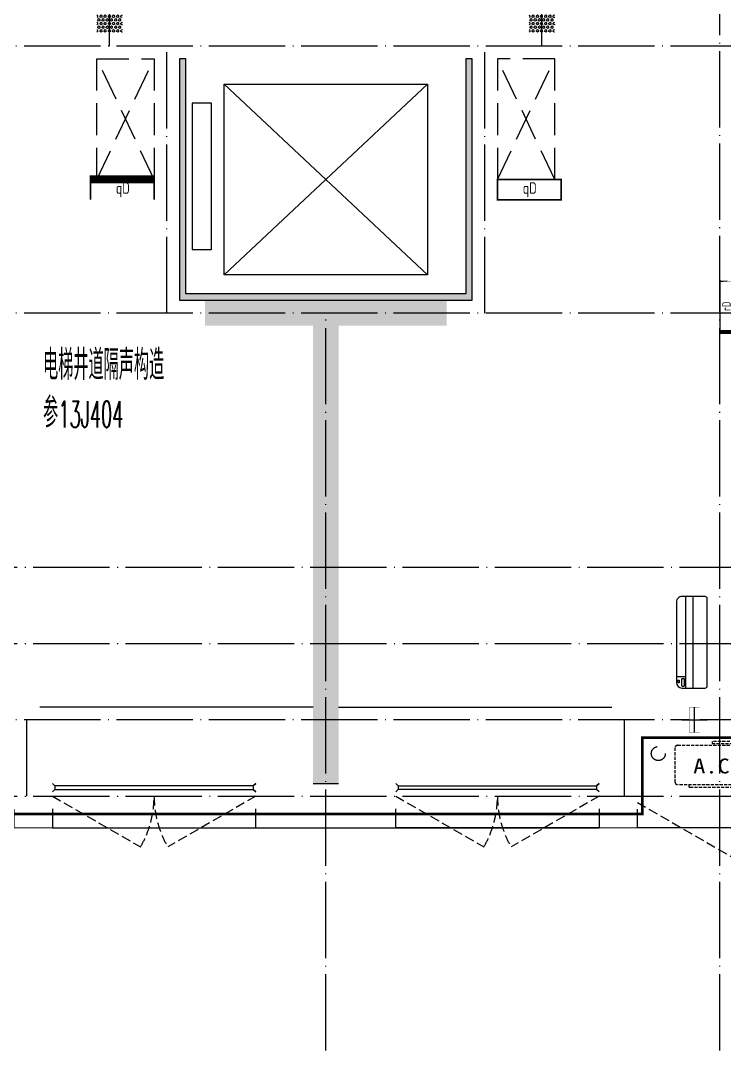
# Model space of a CAD drawing. Extents: x 27938 to 983267, y -209821 to 1628073.
# Drawn here: x 716617 to 722151, y -177635 to -169535 of the extents above; entities that cross this region are included whole.
import ezdxf

# ---------------------------------------------------------------- set-up
doc = ezdxf.new("R2010")
doc.units = 0
doc.header["$LTSCALE"] = 1000
doc.header["$MEASUREMENT"] = 0
for name, pattern in [('A户型$0$DASH', [0.35, 0.25, -0.1]), ('DASH', [0.35, 0.25, -0.1]), ('DOTE', [2.4200000000000004, 2, -0.2, 0.02, -0.2])]:
    doc.linetypes.add(name, pattern=pattern)
for name, color, linetype in [('$RECOVER_210609100354-0', 7, 'Continuous'), ('3-栏杆1', 135, 'Continuous'), ('3.5方案汇报，与郭总、侯月琴确定户型_t8$0$2020.03.04 -1安徽标准化洋房户型(UA）_t8_t8$0$看线', 154, 'Continuous'), ('5fur', 250, 'Continuous'), ('PUB_TEXT', 4, 'Continuous'), ('VPIPE-雨水', 4, 'DASH'), ('保温', 6, 'Continuous'), ('机电标识类', 1, 'Continuous'), ('看线', 251, 'Continuous')]:
    doc.layers.add(name, color=color, linetype=linetype)
for name, color, linetype, lineweight in [('3.5方案汇报，与郭总、侯月琴确定户型_t8$0$STAIR', 2, 'Continuous', 18), ('DOTE', 19, 'DOTE', 9), ('EQUIP-消防', 3, 'Continuous', 20), ('WINDOW', 144, 'Continuous', 15), ('填充', 251, 'Continuous', 5), ('平面-空调室内机', 176, 'Continuous', 9), ('平面-空调预留孔', 173, 'Continuous', 15), ('空调', 76, 'Continuous', 13)]:
    doc.layers.add(name, color=color, linetype=linetype, lineweight=lineweight)
doc.styles.add('_TCH_DIM', font='SIMPLEX.shx', dxfattribs={"width": 0.7, "bigfont": 'GBCBIG.shx'})
doc.styles.add('房间名称', font='TSSDENG', dxfattribs={"width": 0.8, "bigfont": 'HZTXT'})
doc.styles.add('黑体', font='')
doc.styles.get('黑体').set_extended_font_data('SimHei')
pattern_1 = [(90, (0, 0), (-16.49778, 1.010197673501861e-15), [9.525, -19.05]), (210, (0, 0), (8.248889999999996, -14.28749658604684), [9.525, -19.05]), (150, (5.83238038093927e-16, 9.525), (-8.248890000000003, -14.28749658604684), [9.525, -19.05])]

# ---------------------------------------------------------------- blocks, each defined once
blk = doc.blocks.new('GFDGDGRDGRDG')
at = {"layer": 'DOTE', "linetype": 'DOTE', "ltscale": 0.3}
for p, q in [((615293.6750460381, 360558.3317887957), (615293.6750460381, 376108.3318260653)), ((610493.6750460383, 368458.3321396253), (610493.6750460385, 370358.3317887947)), ((613893.6750460381, 368458.3321396253), (613893.675046038, 370358.3317887947)), ((626393.6739016925, 368458.3321396253), (573593.6739016977, 368458.3321396253)), ((610943.6750460382, 366358.3321396253), (610943.6750460382, 368458.3321396253)), ((613443.6750460381, 366358.3321396253), (613443.675046038, 368458.3321396253)), ((626393.6739016924, 366358.3321396253), (573593.6739016977, 366358.3321396253)), ((612193.6750460382, 360558.3317887957), (612193.6750460381, 366358.3321396254)), ((573593.6739016977, 364358.3317887955), (626393.6739016924, 364358.3317887607)), ((573593.6739016977, 363758.3317887956), (626393.6739016923, 363758.3317887956)), ((626393.6739016923, 363158.3317887957), (573593.6739016977, 363158.3317887957)), ((609843.6750460385, 362558.3317887957), (609843.6750460383, 363158.3317887955)), ((614543.675046038, 362558.3317887957), (614543.6750460381, 363158.3317887955)), ((573593.6739017051, 362558.3323982247), (626393.6739016923, 362558.3323982094))]:
    blk.add_line(p, q, dxfattribs=at)
blk = doc.blocks.new('VDGVDVXVE')
at = {"layer": '5fur', "linetype": 'A户型$0$DASH'}
for p, q in [((585993.6751271673, 367408.3244656494), (586443.5799144217, 368358.3350236631)), ((586443.5799144529, 367408.3320909332), (585993.6751271298, 368358.3274545337))]:
    blk.add_line(p, q, dxfattribs=at)
blk.add_lwpolyline([(586443.5799144529, 367408.3320909332), (585993.6751271673, 367408.3244656494), (585993.6751271263, 368358.3274545332), (586443.5799144142, 368358.3352201547)], close=True, dxfattribs=at)
blk = doc.blocks.new('ASDFSD')
at = {"layer": '3-栏杆1', "color": 5}
for p, q in [((681762.5879415963, 334937.5442401596), (681742.3193111992, 334955.3318184742)), ((681742.3193111992, 334955.3318184742), (681762.5879414161, 334937.5442403179)), ((681762.5879414161, 334937.5442403179), (681762.5879414133, 334908.2619604596)), ((683322.0506670028, 334937.4781505512), (681762.5879414163, 334937.5226424761)), ((683322.0506668226, 334937.5442278689), (683342.3192972196, 334955.3318061834)), ((683342.3192972196, 334955.3318061834), (683322.0506670028, 334937.5442280272)), ((683322.0506670028, 334937.5442280272), (683322.0506670056, 334908.2619481689)), ((681742.3193347491, 334888.4150854239), (681762.5879414133, 334908.2619604596)), ((681762.5879414135, 334908.2403724216), (683322.0506670056, 334908.1959003614)), ((683322.0506670056, 334908.2619481689), (683342.3192736697, 334888.4150731332)), ((683342.3192736697, 334888.4150731332), (683322.0506670056, 334908.2619481689))]:
    blk.add_line(p, q, dxfattribs=at)
blk = doc.blocks.new('dongkong')
blk.add_wipeout([(-603756.0415179721, 210770.96306340612), (-603756.0415180603, 210570.80961624245), (-603836.0415181214, 210570.80961593534), (-603836.0415181519, 210770.96306307407)])
at = {"layer": '机电标识类', "color": 250, "linetype": 'DASH', "ltscale": 400}
for p, q in [((-603796.0415180789, 210770.9630630909), (-603796.0415180789, 210570.8096162414)), ((-603896.0415180789, 210670.6929921169), (-603696.0415180789, 210670.6929921169))]:
    blk.add_line(p, q, dxfattribs=at)
at = {"layer": '空调', "color": 6, "linetype": 'DASH', "const_width": 2}
blk.add_lwpolyline([(-603756.0415180789, 210770.9630630909), (-603756.0415180789, 210570.8096162414), (-603836.0415180789, 210570.8096162414), (-603836.0415180789, 210770.9630630909)], close=True, dxfattribs=at)
blk = doc.blocks.new('A$C001338C2')
for p, q in [((-1.49359439092e-05, 248.6000576173246), (-2.84423585981e-05, 22.0000576172315)), ((844.9999883423079, 303.6000072514144), (54.99998834231155, 303.6000543390692)), ((109.0525457565491, 214.7673082745569), (109.0525510513944, 303.6000511174025)), ((899.9999715576414, 22.00000397306576), (899.9999850640525, 248.6000039731589)), ((21.99997024633922, 5.63059293199e-05), (877.9999702463392, 5.2843679441e-06))]:
    blk.add_line(p, q)
at = {"lineweight": 5}
for p, q in [((899.9999830474662, 214.7672611304297), (-1.69525337697e-05, 214.7673147745954)), ((899.9999787804518, 143.1781611304468), (-2.12195482163e-05, 143.1782147746126))]:
    blk.add_line(p, q, dxfattribs=at)
for points in [[(89.24090579471158, 226.3562818807586), (22.19125331861505, 226.3562858772129, -0.414213562372504), (16.6912536464406, 231.8562862050385), (16.69125431894281, 243.1390318179401, -0.414213562373095), (22.19125464676836, 248.6390314901146), (89.24090712286488, 248.6390274936603, -0.414213562373095), (94.74090679503934, 243.1390271658347), (94.74090612253713, 231.8562815529331, -0.414213562373095)], [(73.08482630450817, 275.0144977724194), (56.77886350143308, 275.0144987443309, -0.414213562373095), (51.27886382925863, 280.5144990721565), (51.27886400034913, 283.3844664433818, -0.414213562373095), (56.77886432817468, 288.8844661155563), (73.08482713124977, 288.8844651436448, -0.4142135623732024), (78.58482680342422, 283.3844648158192), (78.58482663233372, 280.5144974445939, -0.414213562373095)]]:
    blk.add_lwpolyline(points, format="xyb", close=True)
for centre, radius, start, end in [((54.99998506405609, 248.6000543390692), 55.0000000000001, 89.99999658490542, 179.9999965849054), ((844.9999850640525, 248.6000072514144), 55.0000000000001, 359.9999965849054, 89.99999658490542), ((21.9999715576414, 22.00005630592932), 22.00000000000004, 179.9999965849054, 269.9999965849054), ((877.9999715576414, 22.00000528436794), 22.00000000000004, 269.9999965849054, 359.9999965849054)]:
    blk.add_arc(centre, radius, start, end)
blk = doc.blocks.new('gsergvr')
at = {"layer": '平面-空调预留孔', "linetype": 'DASH', "ltscale": 0.1}
for p, q in [((34075.40689820799, 17176.21177392045), (34075.40689820799, 17166.21177392045)), ((34448.2425664645, 17166.21177392045), (34448.2425664645, 17176.21177392045)), ((34085.40689820799, 17156.21177392045), (34438.2425664645, 17156.21177392045))]:
    blk.add_line(p, q, dxfattribs=at)
blk.add_lwpolyline([(34679.34183939642, 17515.32109233934), (34259.5236940319, 17515.32109233934), (34259.5236940319, 17500.20703668251), (34679.34183939642, 17500.20703668251)], close=True, dxfattribs=at)
blk.add_lwpolyline([(34728.55383313683, 17176.21177392068), (33988.55383313683, 17176.21177392045, -0.414213562373517), (33968.55383313683, 17196.21177392045), (33968.5538331373, 17466.21177392045, -0.414213562372746), (33988.5538331373, 17486.21177392045), (34728.55383313636, 17486.21177392045, -0.4142135623727947), (34748.55383313636, 17466.21177392045), (34748.55383313683, 17196.21177392091, -0.4142135623733224)], format="xyb", close=True, dxfattribs=at)
for centre, start, end in [((34085.40689820799, 17166.21177392045), 180, 270), ((34438.2425664645, 17166.21177392045), 270, 0)]:
    blk.add_arc(centre, 10, start, end, dxfattribs=at)
at = {"layer": '平面-空调预留孔', "color": 251, "linetype": 'DASH', "ltscale": 0.1, "true_color": 0x636466, "style": '黑体', "width": 1.2}
blk.add_text('A.C', height=117.045, dxfattribs=at).set_placement((34110.94965887904, 17264.83656359856))
blk = doc.blocks.new('rtyryrtyeeretee')
at = {"layer": '平面-空调预留孔'}
blk.add_blockref('gsergvr', (635673.4605407391, 326705.7952499206), dxfattribs=at)
blk = doc.blocks.new('VDVDVDCZSCCS')
at = {"layer": '保温', "linetype": 'Continuous', "ltscale": 10}
h = blk.add_hatch(dxfattribs=at)
h.set_pattern_fill('HEX', color=251, scale=10, angle=90, style=0)
h.set_pattern_definition(pattern_1)
h.paths.add_polyline_path([(546716.6777758279, 370823.7204600016), (546916.6777595185, 370823.7204599889), (546916.5739644961, 370973.7260572037), (546716.5739808055, 370973.7262538486)])
h = blk.add_hatch(dxfattribs=at)
h.set_pattern_fill('HEX', color=251, scale=10, angle=90, style=0)
h.set_pattern_definition(pattern_1)
h.paths.add_polyline_path([(550316.4239572502, 370823.7662111802), (550116.4239736242, 370823.7611273452), (550116.5239556374, 370973.76672715), (550316.5239392584, 370973.7720076172)])
h = blk.add_hatch(dxfattribs=at)
h.set_pattern_fill('HEX', color=251, scale=10, angle=90, style=0)
h.set_pattern_definition(pattern_1)
h.paths.add_polyline_path([(549466.5778929805, 368523.7248067016), (549466.5778515742, 368723.7248036918), (547566.5772535016, 368723.7248037361), (547566.577294908, 368523.7248067458)])
h = blk.add_hatch(dxfattribs=at)
h.set_pattern_fill('HEX', color=251, scale=10, angle=90, style=0)
h.set_pattern_definition(pattern_1)
h.paths.add_polyline_path([(548416.6765335839, 364923.7247940315), (548616.6765172745, 364923.7247940188), (548616.6764863663, 368523.7247068925), (548416.6765026756, 368523.7249035374)])
at = {"layer": '保温', "color": 251, "linetype": 'Continuous', "ltscale": 10}
blk.add_line((548416.5786843646, 364923.7247940315), (548616.5786843668, 364923.7247940188), dxfattribs=at)
blk = doc.blocks.new('GDGRDGDRGDFD')
at = {"layer": 'EQUIP-消防', "const_width": 12.82051282052028}
blk.add_lwpolyline([(136866.5605577994, 335507.811971089), (136366.5605577994, 335507.8119710906), (136366.5605577991, 335347.8119710904), (136866.5605577991, 335347.8119710888)], close=True, dxfattribs=at)
at = {"layer": 'PUB_TEXT', "color": 7, "true_color": 0xffffff, "style": '房间名称', "width": 0.8}
blk.add_text('qD', height=90, dxfattribs=at).set_placement((136565.0499633249, 335395.5346836653))
blk = doc.blocks.new('FSFSFSFSEG')
at = {"layer": 'EQUIP-消防', "const_width": 12.82051282052028}
blk.add_lwpolyline([(136866.5605577994, 335152.5449090759), (136466.5605577994, 335152.5449090774), (136466.5605577991, 335052.5449090772), (136866.5605577991, 335052.5449090757)], close=True, dxfattribs=at)
at = {"layer": 'PUB_TEXT', "color": 7, "true_color": 0xffffff, "style": '房间名称', "width": 0.8}
blk.add_text('rD', height=64.8, dxfattribs=at).set_placement((136633.7425204425, 335069.0046025831))
blk = doc.blocks.new('HGFHGGGDFGRD')
blk.add_blockref('GDGRDGDRGDFD', (580800.0192852234, 34165.91269551881))
for name, p, rotation in [('GDGRDGDRGDFD', (583991.5720320296, 34169.39107311062), 359.9985591725983), ('FSFSFSFSEG', (1057269.125720263, 232007.1647419213), 90)]:
    blk.add_blockref(name, p, dxfattribs=dict(rotation=rotation))

msp = doc.modelspace()

# ---------------------------------------------------------------- hatches: boundary and pattern name
at = {"layer": '填充'}
h = msp.add_hatch(dxfattribs=at)
h.set_pattern_fill('隔热材料02', color=256, scale=100, style=0)
h.set_pattern_definition([(0, (-480191.8209113282, -780473.4380485351), (0, 50), []), (0, (-480191.8209113282, -780456.7715485351), (0, 50), []), (270, (-480148.0794113282, -780448.1402985351), (50, -9.184850993605149e-15), [5.01775, -44.98225]), (270, (-480185.5381613279, -780448.1402985351), (50, -9.184850993605149e-15), [5.01775, -44.98225]), (90, (-480160.0264113279, -780482.0692985351), (-50, 3.061616997868383e-15), [5.01775, -44.98225]), (90, (-480173.5914113283, -780482.0692985351), (-50, 3.061616997868383e-15), [5.01775, -44.98225]), (180, (-480141.7966613279, -780490.1047985351), (-6.123233995736766e-15, -50), [50.02425, 0.02425]), (135, (-480155.7539113279, -780487.5960485351), (2.775557561562891e-15, 49.99987405109137), [4.268000000000001, -66.44274999999999]), (116.56505, (-480108.7719113281, -780484.5780485352), (0.0001128305918363104, 49.99993342107836), [2.804999999999994, -108.9984999999998]), (116.56505, (-480158.7719113281, -780484.5780485352), (0.0001128305918363104, 49.99993342107836), [2.804999999999994, -108.9984999999998]), (153.43495, (-480100.7364113278, -780490.1047985351), (-0.0001128305918057793, 49.99993342107837), [5.609999999999999, -106.1935]), (153.43495, (-480150.7364113278, -780490.1047985351), (-0.0001128305918057793, 49.99993342107837), [5.609999999999999, -106.1935]), (63.43495000000001, (-480110.0264113279, -780477.0515485351), (-0.0001128305918307593, 49.99993342107837), [26.714, -85.0895]), (63.43495000000001, (-480160.0264113279, -780477.0515485351), (-0.0001128305918307593, 49.99993342107837), [26.714, -85.0895]), (116.56505, (-480098.0794113282, -780448.1402985351), (0.0001128305918363104, 49.99993342107836), [2.804999999999994, -108.9984999999998]), (116.56505, (-480148.0794113282, -780448.1402985351), (0.0001128305918363104, 49.99993342107836), [2.804999999999994, -108.9984999999998]), (135, (-480149.333911328, -780445.6315485351), (2.775557561562891e-15, 49.99987405109137), [4.268000000000001, -66.44274999999999]), (153.43495, (-480102.3519113282, -780442.6135485352), (-0.0001128305918057793, 49.99993342107837), [5.609999999999999, -106.1935]), (153.43495, (-480152.3519113282, -780442.6135485352), (-0.0001128305918057793, 49.99993342107837), [5.609999999999999, -106.1935]), (45, (-480184.2836613281, -780445.6315485351), (0, 49.99987405109137), [4.268000000000001, -66.44274999999999]), (63.43495000000001, (-480135.5381613279, -780448.1402985351), (-0.0001128305918307593, 49.99993342107837), [2.805, -108.9985]), (63.43495000000001, (-480185.5381613279, -780448.1402985351), (-0.0001128305918307593, 49.99993342107837), [2.805, -108.9985]), (26.56505, (-480131.265911328, -780442.6135485352), (0.0001128305918307593, 49.99993342107837), [5.609999999999999, -106.1935]), (26.56505, (-480181.265911328, -780442.6135485352), (0.0001128305918307593, 49.99993342107837), [5.609999999999999, -106.1935]), (116.56505, (-480123.5914113283, -780477.0515485351), (0.0001128305918363104, 49.99993342107836), [26.71399999999996, -85.08949999999983]), (116.56505, (-480173.5914113283, -780477.0515485351), (0.0001128305918363104, 49.99993342107836), [26.71399999999996, -85.08949999999983]), (45, (-480177.8636613282, -780487.5960485351), (0, 49.99987405109137), [4.268000000000001, -66.44274999999999]), (63.43495000000001, (-480124.8456613281, -780484.5780485352), (-0.0001128305918307593, 49.99993342107837), [2.805, -108.9985]), (63.43495000000001, (-480174.8456613281, -780484.5780485352), (-0.0001128305918307593, 49.99993342107837), [2.805, -108.9985]), (26.56505, (-480132.8814113279, -780490.1047985351), (0.0001128305918307593, 49.99993342107837), [5.609999999999999, -106.1935]), (26.56505, (-480182.8814113279, -780490.1047985351), (0.0001128305918307593, 49.99993342107837), [5.609999999999999, -106.1935])])
h.paths.add_polyline_path([(717916.576412409, -169834.8072448211), (717866.576412409, -169834.8072448227), (717866.5764124767, -171734.8072448429), (720166.5764124865, -171734.8072448249), (720166.5764125129, -169834.8072448216), (720116.5764125128, -169834.8072448224), (720116.5764124872, -171684.8072448279), (717916.5764124751, -171684.8072448424)])

# ---------------------------------------------------------------- linework, layer by layer
at = {"layer": '$RECOVER_210609100354-0', "color": 30, "const_width": 8}
for points in [[(716566.5821823183, -175734.8073725974), (716566.5821823183, -175884.8073725974), (716866.5821823183, -175884.8073725974), (716866.582182322, -175734.8068588941)], [(721466.5729313629, -175734.8073725974), (721466.5729313629, -175884.8073725974), (721166.5729313629, -175884.8073725974), (721166.5729313592, -175734.8068588941)]]:
    msp.add_lwpolyline(points, dxfattribs=at)
at = {"layer": '3.5方案汇报，与郭总、侯月琴确定户型_t8$0$2020.03.04 -1安徽标准化洋房户型(UA）_t8_t8$0$看线', "ltscale": 10}
for p, q in [((718916.5788049361, -174934.8145823033), (716766.5821823092, -174934.8073737567)), ((719116.5763087451, -174934.8145823033), (721266.572931372, -174934.8073737567))]:
    msp.add_line(p, q, dxfattribs=at)
at = {"layer": '3.5方案汇报，与郭总、侯月琴确定户型_t8$0$STAIR'}
for p, q in [((719816.5750149164, -170034.8060197433), (718216.5750149159, -171534.8060197419)), ((718216.5750149159, -170034.8060197433), (719816.5750149164, -171534.8060197419))]:
    msp.add_line(p, q, dxfattribs=at)
for points in [[(718216.5750149159, -171534.8060197419), (718216.5750149159, -170034.8060197433), (719816.5750149164, -170034.8060197433), (719816.5750149164, -171534.8060197419)], [(718116.5750149254, -171334.8060196264), (718116.5750149254, -170184.806019626), (717966.5750149227, -170184.806019626), (717966.5750149227, -171334.8060196264)]]:
    msp.add_lwpolyline(points, close=True, dxfattribs=at)
at = {"layer": 'VPIPE-雨水'}
msp.add_circle((721631.5729313848, -175299.8062910907), 55, dxfattribs=at)
at = {"layer": 'WINDOW', "color": 250, "linetype": 'DASH', "ltscale": 0.3}
for points in [[(716866.5821824552, -175634.8073738049), (717559.4025054883, -176034.8073738069, 0.1316524975905399), (717666.5821824616, -175634.8073737972)], [(718466.5821824679, -175634.8073738049), (717773.761859435, -176034.8073738069, -0.1316524975905399), (717666.5821824615, -175634.8073737972)], [(719566.5729312137, -175634.807373805), (720259.3932542464, -176034.8073738071, 0.1316524975905399), (720366.57293122, -175634.8073737975)], [(721166.5729312263, -175634.8073738053), (720473.7526081932, -176034.8073738072, -0.1316524975905399), (720366.5729312199, -175634.8073737975)], [(721466.578553439, -175684.8073726089), (722592.4115783655, -176334.8073726121, 0.1316524976281984), (722766.5785534197, -175684.8073726041)]]:
    msp.add_lwpolyline(points, format="xyb", dxfattribs=at)
at = {"layer": '填充'}
msp.add_lwpolyline([(717916.576412409, -169834.8072448211), (717866.576412409, -169834.8072448227), (717866.5764124767, -171734.8072448429), (720166.5764124865, -171734.8072448249), (720166.5764125129, -169834.8072448216), (720116.5764125128, -169834.8072448224), (720116.5764124872, -171684.8072448279), (717916.5764124751, -171684.8072448424)], close=True, dxfattribs=at)
at = {"layer": '看线', "color": 202, "ltscale": 0.5}
for points in [[(716866.5821824021, -175734.8073737226), (716866.5821824021, -175884.8073737226), (718466.5821824266, -175884.8073735955), (718466.582182428, -175734.8073736214)], [(721166.572931325, -175734.8073739141), (721166.572931325, -175884.8073739141), (719566.5729313005, -175884.807373787), (719566.5729312992, -175734.8073738129)], [(716866.5821827069, -175884.8078885488), (721166.572931325, -175884.8073739141)], [(722766.5728020077, -175884.8078973111), (721466.5729313629, -175884.8073725974)]]:
    msp.add_lwpolyline(points, dxfattribs=at)

# ---------------------------------------------------------------- block references
for name, p in [('VDGVDVXVE', (131222.9047994829, -538193.1391624465)), ('HGFHGGGDFGRD', (0, -540458.532167915)), ('rtyryrtyeeretee', (52121.71796395176, -519426.8224518959))]:
    msp.add_blockref(name, p)
at = {"xscale": -1}
msp.add_blockref('VDGVDVXVE', (1306810.250314198, -538193.1391624465), dxfattribs=at)
at = {"layer": '3-栏杆1', "color": 5}
msp.add_blockref('ASDFSD', (35124.26287086832, -510490.1391925871), dxfattribs=at)
at = {"layer": '3-栏杆1', "color": 5, "xscale": -1}
msp.add_blockref('ASDFSD', (1402908.892242813, -510490.1391925871), dxfattribs=at)
at = {"layer": '3.5方案汇报，与郭总、侯月琴确定户型_t8$0$2020.03.04 -1安徽标准化洋房户型(UA）_t8_t8$0$看线', "ltscale": 10}
msp.add_blockref('GFDGDGRDGRDG', (106822.9047994823, -538193.1391624466), dxfattribs=at)
at = {"layer": '平面-空调预留孔', "xscale": 0.800000000046565, "yscale": 0.800000000046565, "zscale": 0.800000000046565, "rotation": 90.00000023343017}
msp.add_blockref('A$C001338C2', (722016.3843793513, -174784.8073359478), dxfattribs=at)

# ---------------------------------------------------------------- texts
at = {"layer": 'PUB_TEXT', "color": 3, "style": '_TCH_DIM'}
for s, height, width, p in [('电梯井道隔声构造', 236.3120567375886, 0.7, (716793.2322668147, -172360.559251259)), ('参', 236.3120567375886, 0.7, (716793.2322668147, -172735.2737193441)), ('13J404', 208.25, 0.4941176470588236, (716913.6471604317, -172735.2737193441))]:
    msp.add_text(s, height=height, dxfattribs=dict(at, width=width)).set_placement(p)

# ---------------------------------------------------------------- next in the draw order: block references
at = {"layer": '平面-空调室内机', "ltscale": 0.3, "xscale": -1, "rotation": 180}
msp.add_blockref('dongkong', (1325712.520585016, 35636.00224262744), dxfattribs=at)

# ---------------------------------------------------------------- next in the draw order: linework, layer by layer
at = {"color": 5, "linetype": 'DASH', "ltscale": 0.8, "const_width": 20}
msp.add_lwpolyline([(722256.5754149976, -175174.8075791067), (721506.5750908357, -175174.8073840709), (721506.5750908355, -175774.8073735138), (716526.5844710208, -175774.8073737056), (716526.5844710213, -175174.807384117), (715776.5726816669, -175174.8075791579), (715776.6749125653, -173974.8073736223), (709606.5816411758, -173974.8073736195), (709606.5816411462, -174574.8073736466), (706816.5787011804, -174574.8073736454), (704026.5757612147, -174574.8073736454), (704026.5757611854, -173974.8073736183), (697856.4824897959, -173974.8073736183)], dxfattribs=at)

# ---------------------------------------------------------------- next in the draw order: block references
msp.add_blockref('VDVDVDCZSCCS', (170500.0022886805, -540458.5321679146))

doc.saveas('drawing.dxf')
